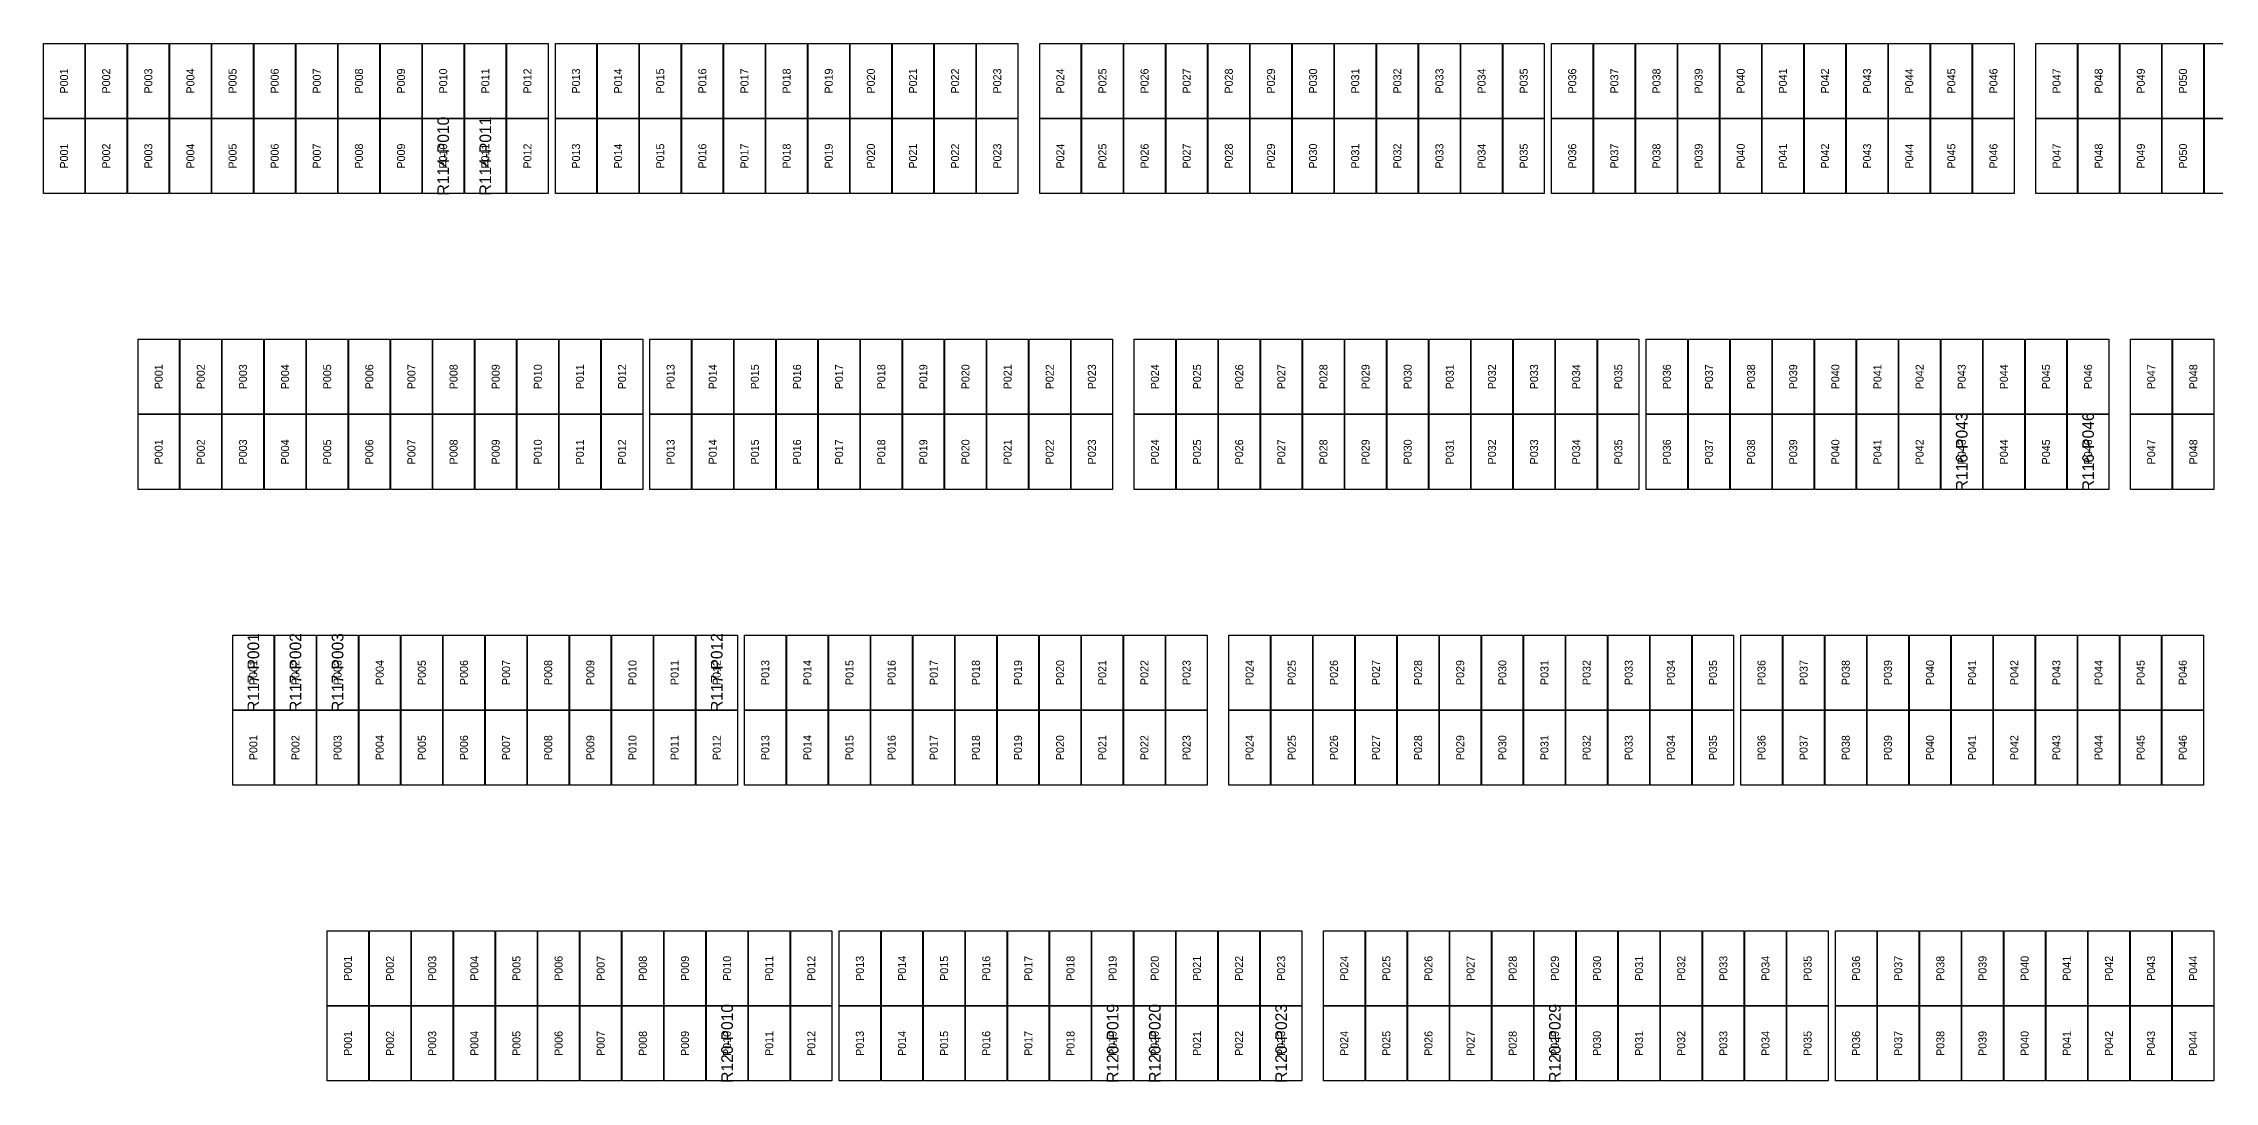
# Model space of a CAD drawing. Extents: x 296295 to 296770, y 651564 to 652121.
# Drawn here: x 296545.7 to 296605.3, y 651637.2 to 651665.8 of the extents above; entities that cross this region are included whole.
import ezdxf
from ezdxf.enums import TextEntityAlignment as Align

# ---------------------------------------------------------------- set-up
doc = ezdxf.new("R2010")
doc.units = 0

msp = doc.modelspace()

# ---------------------------------------------------------------- linework, layer by layer
at = {"layer": 'DEFECTIVE_PANELS'}
for points in [[(296556.079, 651663.692), (296557.213, 651663.692), (296557.213, 651661.629), (296556.079, 651661.629)], [(296557.237, 651663.692), (296558.371, 651663.692), (296558.371, 651661.629), (296557.237, 651661.629)], [(296597.822, 651655.566), (296598.956, 651655.566), (296598.956, 651653.503), (296597.822, 651653.503)], [(296601.296, 651655.566), (296602.43, 651655.566), (296602.43, 651653.503), (296601.296, 651653.503)], [(296550.86, 651649.503), (296551.994, 651649.503), (296551.994, 651647.44), (296550.86, 651647.44)], [(296552.018, 651649.503), (296553.152, 651649.503), (296553.152, 651647.44), (296552.018, 651647.44)], [(296553.176, 651649.503), (296554.31, 651649.503), (296554.31, 651647.44), (296553.176, 651647.44)], [(296563.598, 651649.503), (296564.732, 651649.503), (296564.732, 651647.44), (296563.598, 651647.44)], [(296563.883, 651639.314), (296565.017, 651639.314), (296565.017, 651637.251), (296563.883, 651637.251)], [(296574.481, 651639.314), (296575.615, 651639.314), (296575.615, 651637.251), (296574.481, 651637.251)], [(296575.639, 651639.314), (296576.773, 651639.314), (296576.773, 651637.251), (296575.639, 651637.251)], [(296579.113, 651639.314), (296580.247, 651639.314), (296580.247, 651637.251), (296579.113, 651637.251)], [(296586.637, 651639.314), (296587.771, 651639.314), (296587.771, 651637.251), (296586.637, 651637.251)]]:
    msp.add_lwpolyline(points, close=True, dxfattribs=at)
at = {"layer": 'PANELS_MASTER'}
for points in [[(296545.657, 651665.755), (296546.791, 651665.755), (296546.791, 651663.692), (296545.657, 651663.692)], [(296546.815, 651665.755), (296547.949, 651665.755), (296547.949, 651663.692), (296546.815, 651663.692)], [(296547.973, 651665.755), (296549.107, 651665.755), (296549.107, 651663.692), (296547.973, 651663.692)], [(296549.131, 651665.755), (296550.265, 651665.755), (296550.265, 651663.692), (296549.131, 651663.692)], [(296550.289, 651665.755), (296551.423, 651665.755), (296551.423, 651663.692), (296550.289, 651663.692)], [(296551.447, 651665.755), (296552.581, 651665.755), (296552.581, 651663.692), (296551.447, 651663.692)], [(296552.605, 651665.755), (296553.739, 651665.755), (296553.739, 651663.692), (296552.605, 651663.692)], [(296553.763, 651665.755), (296554.897, 651665.755), (296554.897, 651663.692), (296553.763, 651663.692)], [(296554.921, 651665.755), (296556.055, 651665.755), (296556.055, 651663.692), (296554.921, 651663.692)], [(296556.079, 651665.755), (296557.213, 651665.755), (296557.213, 651663.692), (296556.079, 651663.692)], [(296557.237, 651665.755), (296558.371, 651665.755), (296558.371, 651663.692), (296557.237, 651663.692)], [(296558.395, 651665.755), (296559.529, 651665.755), (296559.529, 651663.692), (296558.395, 651663.692)], [(296559.729, 651665.755), (296560.863, 651665.755), (296560.863, 651663.692), (296559.729, 651663.692)], [(296560.887, 651665.755), (296562.021, 651665.755), (296562.021, 651663.692), (296560.887, 651663.692)], [(296562.045, 651665.755), (296563.179, 651665.755), (296563.179, 651663.692), (296562.045, 651663.692)], [(296563.203, 651665.755), (296564.337, 651665.755), (296564.337, 651663.692), (296563.203, 651663.692)], [(296564.361, 651665.755), (296565.495, 651665.755), (296565.495, 651663.692), (296564.361, 651663.692)], [(296565.519, 651665.755), (296566.653, 651665.755), (296566.653, 651663.692), (296565.519, 651663.692)], [(296566.677, 651665.755), (296567.811, 651665.755), (296567.811, 651663.692), (296566.677, 651663.692)], [(296567.835, 651665.755), (296568.969, 651665.755), (296568.969, 651663.692), (296567.835, 651663.692)], [(296568.993, 651665.755), (296570.127, 651665.755), (296570.127, 651663.692), (296568.993, 651663.692)], [(296570.151, 651665.755), (296571.285, 651665.755), (296571.285, 651663.692), (296570.151, 651663.692)], [(296571.309, 651665.755), (296572.443, 651665.755), (296572.443, 651663.692), (296571.309, 651663.692)], [(296573.043, 651665.755), (296574.177, 651665.755), (296574.177, 651663.692), (296573.043, 651663.692)], [(296574.201, 651665.755), (296575.335, 651665.755), (296575.335, 651663.692), (296574.201, 651663.692)], [(296575.359, 651665.755), (296576.493, 651665.755), (296576.493, 651663.692), (296575.359, 651663.692)], [(296576.517, 651665.755), (296577.651, 651665.755), (296577.651, 651663.692), (296576.517, 651663.692)], [(296577.675, 651665.755), (296578.809, 651665.755), (296578.809, 651663.692), (296577.675, 651663.692)], [(296578.833, 651665.755), (296579.967, 651665.755), (296579.967, 651663.692), (296578.833, 651663.692)], [(296579.991, 651665.755), (296581.125, 651665.755), (296581.125, 651663.692), (296579.991, 651663.692)], [(296581.149, 651665.755), (296582.283, 651665.755), (296582.283, 651663.692), (296581.149, 651663.692)], [(296582.307, 651665.755), (296583.441, 651665.755), (296583.441, 651663.692), (296582.307, 651663.692)], [(296583.465, 651665.755), (296584.599, 651665.755), (296584.599, 651663.692), (296583.465, 651663.692)], [(296584.623, 651665.755), (296585.757, 651665.755), (296585.757, 651663.692), (296584.623, 651663.692)], [(296585.781, 651665.755), (296586.915, 651665.755), (296586.915, 651663.692), (296585.781, 651663.692)], [(296587.115, 651665.755), (296588.249, 651665.755), (296588.249, 651663.692), (296587.115, 651663.692)], [(296588.273, 651665.755), (296589.407, 651665.755), (296589.407, 651663.692), (296588.273, 651663.692)], [(296589.431, 651665.755), (296590.565, 651665.755), (296590.565, 651663.692), (296589.431, 651663.692)], [(296590.589, 651665.755), (296591.723, 651665.755), (296591.723, 651663.692), (296590.589, 651663.692)], [(296591.747, 651665.755), (296592.881, 651665.755), (296592.881, 651663.692), (296591.747, 651663.692)], [(296592.905, 651665.755), (296594.039, 651665.755), (296594.039, 651663.692), (296592.905, 651663.692)], [(296594.063, 651665.755), (296595.197, 651665.755), (296595.197, 651663.692), (296594.063, 651663.692)], [(296595.221, 651665.755), (296596.355, 651665.755), (296596.355, 651663.692), (296595.221, 651663.692)], [(296596.379, 651665.755), (296597.513, 651665.755), (296597.513, 651663.692), (296596.379, 651663.692)], [(296597.537, 651665.755), (296598.671, 651665.755), (296598.671, 651663.692), (296597.537, 651663.692)], [(296598.695, 651665.755), (296599.829, 651665.755), (296599.829, 651663.692), (296598.695, 651663.692)], [(296600.429, 651665.755), (296601.563, 651665.755), (296601.563, 651663.692), (296600.429, 651663.692)], [(296601.587, 651665.755), (296602.721, 651665.755), (296602.721, 651663.692), (296601.587, 651663.692)], [(296602.745, 651665.755), (296603.879, 651665.755), (296603.879, 651663.692), (296602.745, 651663.692)], [(296603.903, 651665.755), (296605.037, 651665.755), (296605.037, 651663.692), (296603.903, 651663.692)], [(296605.061, 651665.755), (296606.195, 651665.755), (296606.195, 651663.692), (296605.061, 651663.692)], [(296545.657, 651663.692), (296546.791, 651663.692), (296546.791, 651661.629), (296545.657, 651661.629)], [(296546.815, 651663.692), (296547.949, 651663.692), (296547.949, 651661.629), (296546.815, 651661.629)], [(296547.973, 651663.692), (296549.107, 651663.692), (296549.107, 651661.629), (296547.973, 651661.629)], [(296549.131, 651663.692), (296550.265, 651663.692), (296550.265, 651661.629), (296549.131, 651661.629)], [(296550.289, 651663.692), (296551.423, 651663.692), (296551.423, 651661.629), (296550.289, 651661.629)], [(296551.447, 651663.692), (296552.581, 651663.692), (296552.581, 651661.629), (296551.447, 651661.629)], [(296552.605, 651663.692), (296553.739, 651663.692), (296553.739, 651661.629), (296552.605, 651661.629)], [(296553.763, 651663.692), (296554.897, 651663.692), (296554.897, 651661.629), (296553.763, 651661.629)], [(296554.921, 651663.692), (296556.055, 651663.692), (296556.055, 651661.629), (296554.921, 651661.629)], [(296558.395, 651663.692), (296559.529, 651663.692), (296559.529, 651661.629), (296558.395, 651661.629)], [(296559.729, 651663.692), (296560.863, 651663.692), (296560.863, 651661.629), (296559.729, 651661.629)], [(296560.887, 651663.692), (296562.021, 651663.692), (296562.021, 651661.629), (296560.887, 651661.629)], [(296562.045, 651663.692), (296563.179, 651663.692), (296563.179, 651661.629), (296562.045, 651661.629)], [(296563.203, 651663.692), (296564.337, 651663.692), (296564.337, 651661.629), (296563.203, 651661.629)], [(296564.361, 651663.692), (296565.495, 651663.692), (296565.495, 651661.629), (296564.361, 651661.629)], [(296565.519, 651663.692), (296566.653, 651663.692), (296566.653, 651661.629), (296565.519, 651661.629)], [(296566.677, 651663.692), (296567.811, 651663.692), (296567.811, 651661.629), (296566.677, 651661.629)], [(296567.835, 651663.692), (296568.969, 651663.692), (296568.969, 651661.629), (296567.835, 651661.629)], [(296568.993, 651663.692), (296570.127, 651663.692), (296570.127, 651661.629), (296568.993, 651661.629)], [(296570.151, 651663.692), (296571.285, 651663.692), (296571.285, 651661.629), (296570.151, 651661.629)], [(296571.309, 651663.692), (296572.443, 651663.692), (296572.443, 651661.629), (296571.309, 651661.629)], [(296573.043, 651663.692), (296574.177, 651663.692), (296574.177, 651661.629), (296573.043, 651661.629)], [(296574.201, 651663.692), (296575.335, 651663.692), (296575.335, 651661.629), (296574.201, 651661.629)], [(296575.359, 651663.692), (296576.493, 651663.692), (296576.493, 651661.629), (296575.359, 651661.629)], [(296576.517, 651663.692), (296577.651, 651663.692), (296577.651, 651661.629), (296576.517, 651661.629)], [(296577.675, 651663.692), (296578.809, 651663.692), (296578.809, 651661.629), (296577.675, 651661.629)], [(296578.833, 651663.692), (296579.967, 651663.692), (296579.967, 651661.629), (296578.833, 651661.629)], [(296579.991, 651663.692), (296581.125, 651663.692), (296581.125, 651661.629), (296579.991, 651661.629)], [(296581.149, 651663.692), (296582.283, 651663.692), (296582.283, 651661.629), (296581.149, 651661.629)], [(296582.307, 651663.692), (296583.441, 651663.692), (296583.441, 651661.629), (296582.307, 651661.629)], [(296583.465, 651663.692), (296584.599, 651663.692), (296584.599, 651661.629), (296583.465, 651661.629)], [(296584.623, 651663.692), (296585.757, 651663.692), (296585.757, 651661.629), (296584.623, 651661.629)], [(296585.781, 651663.692), (296586.915, 651663.692), (296586.915, 651661.629), (296585.781, 651661.629)], [(296587.115, 651663.692), (296588.249, 651663.692), (296588.249, 651661.629), (296587.115, 651661.629)], [(296588.273, 651663.692), (296589.407, 651663.692), (296589.407, 651661.629), (296588.273, 651661.629)], [(296589.431, 651663.692), (296590.565, 651663.692), (296590.565, 651661.629), (296589.431, 651661.629)], [(296590.589, 651663.692), (296591.723, 651663.692), (296591.723, 651661.629), (296590.589, 651661.629)], [(296591.747, 651663.692), (296592.881, 651663.692), (296592.881, 651661.629), (296591.747, 651661.629)], [(296592.905, 651663.692), (296594.039, 651663.692), (296594.039, 651661.629), (296592.905, 651661.629)], [(296594.063, 651663.692), (296595.197, 651663.692), (296595.197, 651661.629), (296594.063, 651661.629)], [(296595.221, 651663.692), (296596.355, 651663.692), (296596.355, 651661.629), (296595.221, 651661.629)], [(296596.379, 651663.692), (296597.513, 651663.692), (296597.513, 651661.629), (296596.379, 651661.629)], [(296597.537, 651663.692), (296598.671, 651663.692), (296598.671, 651661.629), (296597.537, 651661.629)], [(296598.695, 651663.692), (296599.829, 651663.692), (296599.829, 651661.629), (296598.695, 651661.629)], [(296600.429, 651663.692), (296601.563, 651663.692), (296601.563, 651661.629), (296600.429, 651661.629)], [(296601.587, 651663.692), (296602.721, 651663.692), (296602.721, 651661.629), (296601.587, 651661.629)], [(296602.745, 651663.692), (296603.879, 651663.692), (296603.879, 651661.629), (296602.745, 651661.629)], [(296603.903, 651663.692), (296605.037, 651663.692), (296605.037, 651661.629), (296603.903, 651661.629)], [(296605.061, 651663.692), (296606.195, 651663.692), (296606.195, 651661.629), (296605.061, 651661.629)], [(296548.258, 651657.629), (296549.392, 651657.629), (296549.392, 651655.566), (296548.258, 651655.566)], [(296549.416, 651657.629), (296550.55, 651657.629), (296550.55, 651655.566), (296549.416, 651655.566)], [(296550.574, 651657.629), (296551.708, 651657.629), (296551.708, 651655.566), (296550.574, 651655.566)], [(296551.732, 651657.629), (296552.866, 651657.629), (296552.866, 651655.566), (296551.732, 651655.566)], [(296552.89, 651657.629), (296554.024, 651657.629), (296554.024, 651655.566), (296552.89, 651655.566)], [(296554.048, 651657.629), (296555.182, 651657.629), (296555.182, 651655.566), (296554.048, 651655.566)], [(296555.206, 651657.629), (296556.34, 651657.629), (296556.34, 651655.566), (296555.206, 651655.566)], [(296556.364, 651657.629), (296557.498, 651657.629), (296557.498, 651655.566), (296556.364, 651655.566)], [(296557.522, 651657.629), (296558.656, 651657.629), (296558.656, 651655.566), (296557.522, 651655.566)], [(296558.68, 651657.629), (296559.814, 651657.629), (296559.814, 651655.566), (296558.68, 651655.566)], [(296559.838, 651657.629), (296560.972, 651657.629), (296560.972, 651655.566), (296559.838, 651655.566)], [(296560.996, 651657.629), (296562.13, 651657.629), (296562.13, 651655.566), (296560.996, 651655.566)], [(296562.33, 651657.629), (296563.464, 651657.629), (296563.464, 651655.566), (296562.33, 651655.566)], [(296563.488, 651657.629), (296564.622, 651657.629), (296564.622, 651655.566), (296563.488, 651655.566)], [(296564.646, 651657.629), (296565.78, 651657.629), (296565.78, 651655.566), (296564.646, 651655.566)], [(296565.804, 651657.629), (296566.938, 651657.629), (296566.938, 651655.566), (296565.804, 651655.566)], [(296566.962, 651657.629), (296568.096, 651657.629), (296568.096, 651655.566), (296566.962, 651655.566)], [(296568.12, 651657.629), (296569.254, 651657.629), (296569.254, 651655.566), (296568.12, 651655.566)], [(296569.278, 651657.629), (296570.412, 651657.629), (296570.412, 651655.566), (296569.278, 651655.566)], [(296570.436, 651657.629), (296571.57, 651657.629), (296571.57, 651655.566), (296570.436, 651655.566)], [(296571.594, 651657.629), (296572.728, 651657.629), (296572.728, 651655.566), (296571.594, 651655.566)], [(296572.752, 651657.629), (296573.886, 651657.629), (296573.886, 651655.566), (296572.752, 651655.566)], [(296573.91, 651657.629), (296575.044, 651657.629), (296575.044, 651655.566), (296573.91, 651655.566)], [(296575.644, 651657.629), (296576.778, 651657.629), (296576.778, 651655.566), (296575.644, 651655.566)], [(296576.802, 651657.629), (296577.936, 651657.629), (296577.936, 651655.566), (296576.802, 651655.566)], [(296577.96, 651657.629), (296579.094, 651657.629), (296579.094, 651655.566), (296577.96, 651655.566)], [(296579.118, 651657.629), (296580.252, 651657.629), (296580.252, 651655.566), (296579.118, 651655.566)], [(296580.276, 651657.629), (296581.41, 651657.629), (296581.41, 651655.566), (296580.276, 651655.566)], [(296581.434, 651657.629), (296582.568, 651657.629), (296582.568, 651655.566), (296581.434, 651655.566)], [(296582.592, 651657.629), (296583.726, 651657.629), (296583.726, 651655.566), (296582.592, 651655.566)], [(296583.75, 651657.629), (296584.884, 651657.629), (296584.884, 651655.566), (296583.75, 651655.566)], [(296584.908, 651657.629), (296586.042, 651657.629), (296586.042, 651655.566), (296584.908, 651655.566)], [(296586.066, 651657.629), (296587.2, 651657.629), (296587.2, 651655.566), (296586.066, 651655.566)], [(296587.224, 651657.629), (296588.358, 651657.629), (296588.358, 651655.566), (296587.224, 651655.566)], [(296588.382, 651657.629), (296589.516, 651657.629), (296589.516, 651655.566), (296588.382, 651655.566)], [(296589.716, 651657.629), (296590.85, 651657.629), (296590.85, 651655.566), (296589.716, 651655.566)], [(296590.874, 651657.629), (296592.008, 651657.629), (296592.008, 651655.566), (296590.874, 651655.566)], [(296592.032, 651657.629), (296593.166, 651657.629), (296593.166, 651655.566), (296592.032, 651655.566)], [(296593.19, 651657.629), (296594.324, 651657.629), (296594.324, 651655.566), (296593.19, 651655.566)], [(296594.348, 651657.629), (296595.482, 651657.629), (296595.482, 651655.566), (296594.348, 651655.566)], [(296595.506, 651657.629), (296596.64, 651657.629), (296596.64, 651655.566), (296595.506, 651655.566)], [(296596.664, 651657.629), (296597.798, 651657.629), (296597.798, 651655.566), (296596.664, 651655.566)], [(296597.822, 651657.629), (296598.956, 651657.629), (296598.956, 651655.566), (296597.822, 651655.566)], [(296598.98, 651657.629), (296600.114, 651657.629), (296600.114, 651655.566), (296598.98, 651655.566)], [(296600.138, 651657.629), (296601.272, 651657.629), (296601.272, 651655.566), (296600.138, 651655.566)], [(296601.296, 651657.629), (296602.43, 651657.629), (296602.43, 651655.566), (296601.296, 651655.566)], [(296603.03, 651657.629), (296604.164, 651657.629), (296604.164, 651655.566), (296603.03, 651655.566)], [(296604.188, 651657.629), (296605.322, 651657.629), (296605.322, 651655.566), (296604.188, 651655.566)], [(296548.258, 651655.566), (296549.392, 651655.566), (296549.392, 651653.503), (296548.258, 651653.503)], [(296549.416, 651655.566), (296550.55, 651655.566), (296550.55, 651653.503), (296549.416, 651653.503)], [(296550.574, 651655.566), (296551.708, 651655.566), (296551.708, 651653.503), (296550.574, 651653.503)], [(296551.732, 651655.566), (296552.866, 651655.566), (296552.866, 651653.503), (296551.732, 651653.503)], [(296552.89, 651655.566), (296554.024, 651655.566), (296554.024, 651653.503), (296552.89, 651653.503)], [(296554.048, 651655.566), (296555.182, 651655.566), (296555.182, 651653.503), (296554.048, 651653.503)], [(296555.206, 651655.566), (296556.34, 651655.566), (296556.34, 651653.503), (296555.206, 651653.503)], [(296556.364, 651655.566), (296557.498, 651655.566), (296557.498, 651653.503), (296556.364, 651653.503)], [(296557.522, 651655.566), (296558.656, 651655.566), (296558.656, 651653.503), (296557.522, 651653.503)], [(296558.68, 651655.566), (296559.814, 651655.566), (296559.814, 651653.503), (296558.68, 651653.503)], [(296559.838, 651655.566), (296560.972, 651655.566), (296560.972, 651653.503), (296559.838, 651653.503)], [(296560.996, 651655.566), (296562.13, 651655.566), (296562.13, 651653.503), (296560.996, 651653.503)], [(296562.33, 651655.566), (296563.464, 651655.566), (296563.464, 651653.503), (296562.33, 651653.503)], [(296563.488, 651655.566), (296564.622, 651655.566), (296564.622, 651653.503), (296563.488, 651653.503)], [(296564.646, 651655.566), (296565.78, 651655.566), (296565.78, 651653.503), (296564.646, 651653.503)], [(296565.804, 651655.566), (296566.938, 651655.566), (296566.938, 651653.503), (296565.804, 651653.503)], [(296566.962, 651655.566), (296568.096, 651655.566), (296568.096, 651653.503), (296566.962, 651653.503)], [(296568.12, 651655.566), (296569.254, 651655.566), (296569.254, 651653.503), (296568.12, 651653.503)], [(296569.278, 651655.566), (296570.412, 651655.566), (296570.412, 651653.503), (296569.278, 651653.503)], [(296570.436, 651655.566), (296571.57, 651655.566), (296571.57, 651653.503), (296570.436, 651653.503)], [(296571.594, 651655.566), (296572.728, 651655.566), (296572.728, 651653.503), (296571.594, 651653.503)], [(296572.752, 651655.566), (296573.886, 651655.566), (296573.886, 651653.503), (296572.752, 651653.503)], [(296573.91, 651655.566), (296575.044, 651655.566), (296575.044, 651653.503), (296573.91, 651653.503)], [(296575.644, 651655.566), (296576.778, 651655.566), (296576.778, 651653.503), (296575.644, 651653.503)], [(296576.802, 651655.566), (296577.936, 651655.566), (296577.936, 651653.503), (296576.802, 651653.503)], [(296577.96, 651655.566), (296579.094, 651655.566), (296579.094, 651653.503), (296577.96, 651653.503)], [(296579.118, 651655.566), (296580.252, 651655.566), (296580.252, 651653.503), (296579.118, 651653.503)], [(296580.276, 651655.566), (296581.41, 651655.566), (296581.41, 651653.503), (296580.276, 651653.503)], [(296581.434, 651655.566), (296582.568, 651655.566), (296582.568, 651653.503), (296581.434, 651653.503)], [(296582.592, 651655.566), (296583.726, 651655.566), (296583.726, 651653.503), (296582.592, 651653.503)], [(296583.75, 651655.566), (296584.884, 651655.566), (296584.884, 651653.503), (296583.75, 651653.503)], [(296584.908, 651655.566), (296586.042, 651655.566), (296586.042, 651653.503), (296584.908, 651653.503)], [(296586.066, 651655.566), (296587.2, 651655.566), (296587.2, 651653.503), (296586.066, 651653.503)], [(296587.224, 651655.566), (296588.358, 651655.566), (296588.358, 651653.503), (296587.224, 651653.503)], [(296588.382, 651655.566), (296589.516, 651655.566), (296589.516, 651653.503), (296588.382, 651653.503)], [(296589.716, 651655.566), (296590.85, 651655.566), (296590.85, 651653.503), (296589.716, 651653.503)], [(296590.874, 651655.566), (296592.008, 651655.566), (296592.008, 651653.503), (296590.874, 651653.503)], [(296592.032, 651655.566), (296593.166, 651655.566), (296593.166, 651653.503), (296592.032, 651653.503)], [(296593.19, 651655.566), (296594.324, 651655.566), (296594.324, 651653.503), (296593.19, 651653.503)], [(296594.348, 651655.566), (296595.482, 651655.566), (296595.482, 651653.503), (296594.348, 651653.503)], [(296595.506, 651655.566), (296596.64, 651655.566), (296596.64, 651653.503), (296595.506, 651653.503)], [(296596.664, 651655.566), (296597.798, 651655.566), (296597.798, 651653.503), (296596.664, 651653.503)], [(296598.98, 651655.566), (296600.114, 651655.566), (296600.114, 651653.503), (296598.98, 651653.503)], [(296600.138, 651655.566), (296601.272, 651655.566), (296601.272, 651653.503), (296600.138, 651653.503)], [(296603.03, 651655.566), (296604.164, 651655.566), (296604.164, 651653.503), (296603.03, 651653.503)], [(296604.188, 651655.566), (296605.322, 651655.566), (296605.322, 651653.503), (296604.188, 651653.503)], [(296554.334, 651649.503), (296555.468, 651649.503), (296555.468, 651647.44), (296554.334, 651647.44)], [(296555.492, 651649.503), (296556.626, 651649.503), (296556.626, 651647.44), (296555.492, 651647.44)], [(296556.65, 651649.503), (296557.784, 651649.503), (296557.784, 651647.44), (296556.65, 651647.44)], [(296557.808, 651649.503), (296558.942, 651649.503), (296558.942, 651647.44), (296557.808, 651647.44)], [(296558.966, 651649.503), (296560.1, 651649.503), (296560.1, 651647.44), (296558.966, 651647.44)], [(296560.124, 651649.503), (296561.258, 651649.503), (296561.258, 651647.44), (296560.124, 651647.44)], [(296561.282, 651649.503), (296562.416, 651649.503), (296562.416, 651647.44), (296561.282, 651647.44)], [(296562.44, 651649.503), (296563.574, 651649.503), (296563.574, 651647.44), (296562.44, 651647.44)], [(296564.932, 651649.503), (296566.066, 651649.503), (296566.066, 651647.44), (296564.932, 651647.44)], [(296566.09, 651649.503), (296567.224, 651649.503), (296567.224, 651647.44), (296566.09, 651647.44)], [(296567.248, 651649.503), (296568.382, 651649.503), (296568.382, 651647.44), (296567.248, 651647.44)], [(296568.406, 651649.503), (296569.54, 651649.503), (296569.54, 651647.44), (296568.406, 651647.44)], [(296569.564, 651649.503), (296570.698, 651649.503), (296570.698, 651647.44), (296569.564, 651647.44)], [(296570.722, 651649.503), (296571.856, 651649.503), (296571.856, 651647.44), (296570.722, 651647.44)], [(296571.88, 651649.503), (296573.014, 651649.503), (296573.014, 651647.44), (296571.88, 651647.44)], [(296573.038, 651649.503), (296574.172, 651649.503), (296574.172, 651647.44), (296573.038, 651647.44)], [(296574.196, 651649.503), (296575.33, 651649.503), (296575.33, 651647.44), (296574.196, 651647.44)], [(296575.354, 651649.503), (296576.488, 651649.503), (296576.488, 651647.44), (296575.354, 651647.44)], [(296576.512, 651649.503), (296577.646, 651649.503), (296577.646, 651647.44), (296576.512, 651647.44)], [(296578.246, 651649.503), (296579.38, 651649.503), (296579.38, 651647.44), (296578.246, 651647.44)], [(296579.404, 651649.503), (296580.538, 651649.503), (296580.538, 651647.44), (296579.404, 651647.44)], [(296580.562, 651649.503), (296581.696, 651649.503), (296581.696, 651647.44), (296580.562, 651647.44)], [(296581.72, 651649.503), (296582.854, 651649.503), (296582.854, 651647.44), (296581.72, 651647.44)], [(296582.878, 651649.503), (296584.012, 651649.503), (296584.012, 651647.44), (296582.878, 651647.44)], [(296584.036, 651649.503), (296585.17, 651649.503), (296585.17, 651647.44), (296584.036, 651647.44)], [(296585.194, 651649.503), (296586.328, 651649.503), (296586.328, 651647.44), (296585.194, 651647.44)], [(296586.352, 651649.503), (296587.486, 651649.503), (296587.486, 651647.44), (296586.352, 651647.44)], [(296587.51, 651649.503), (296588.644, 651649.503), (296588.644, 651647.44), (296587.51, 651647.44)], [(296588.668, 651649.503), (296589.802, 651649.503), (296589.802, 651647.44), (296588.668, 651647.44)], [(296589.826, 651649.503), (296590.96, 651649.503), (296590.96, 651647.44), (296589.826, 651647.44)], [(296590.984, 651649.503), (296592.118, 651649.503), (296592.118, 651647.44), (296590.984, 651647.44)], [(296592.318, 651649.503), (296593.452, 651649.503), (296593.452, 651647.44), (296592.318, 651647.44)], [(296593.476, 651649.503), (296594.61, 651649.503), (296594.61, 651647.44), (296593.476, 651647.44)], [(296594.634, 651649.503), (296595.768, 651649.503), (296595.768, 651647.44), (296594.634, 651647.44)], [(296595.792, 651649.503), (296596.926, 651649.503), (296596.926, 651647.44), (296595.792, 651647.44)], [(296596.95, 651649.503), (296598.084, 651649.503), (296598.084, 651647.44), (296596.95, 651647.44)], [(296598.108, 651649.503), (296599.242, 651649.503), (296599.242, 651647.44), (296598.108, 651647.44)], [(296599.266, 651649.503), (296600.4, 651649.503), (296600.4, 651647.44), (296599.266, 651647.44)], [(296600.424, 651649.503), (296601.558, 651649.503), (296601.558, 651647.44), (296600.424, 651647.44)], [(296601.582, 651649.503), (296602.716, 651649.503), (296602.716, 651647.44), (296601.582, 651647.44)], [(296602.74, 651649.503), (296603.874, 651649.503), (296603.874, 651647.44), (296602.74, 651647.44)], [(296603.898, 651649.503), (296605.032, 651649.503), (296605.032, 651647.44), (296603.898, 651647.44)], [(296550.86, 651647.44), (296551.994, 651647.44), (296551.994, 651645.377), (296550.86, 651645.377)], [(296552.018, 651647.44), (296553.152, 651647.44), (296553.152, 651645.377), (296552.018, 651645.377)], [(296553.176, 651647.44), (296554.31, 651647.44), (296554.31, 651645.377), (296553.176, 651645.377)], [(296554.334, 651647.44), (296555.468, 651647.44), (296555.468, 651645.377), (296554.334, 651645.377)], [(296555.492, 651647.44), (296556.626, 651647.44), (296556.626, 651645.377), (296555.492, 651645.377)], [(296556.65, 651647.44), (296557.784, 651647.44), (296557.784, 651645.377), (296556.65, 651645.377)], [(296557.808, 651647.44), (296558.942, 651647.44), (296558.942, 651645.377), (296557.808, 651645.377)], [(296558.966, 651647.44), (296560.1, 651647.44), (296560.1, 651645.377), (296558.966, 651645.377)], [(296560.124, 651647.44), (296561.258, 651647.44), (296561.258, 651645.377), (296560.124, 651645.377)], [(296561.282, 651647.44), (296562.416, 651647.44), (296562.416, 651645.377), (296561.282, 651645.377)], [(296562.44, 651647.44), (296563.574, 651647.44), (296563.574, 651645.377), (296562.44, 651645.377)], [(296563.598, 651647.44), (296564.732, 651647.44), (296564.732, 651645.377), (296563.598, 651645.377)], [(296564.932, 651647.44), (296566.066, 651647.44), (296566.066, 651645.377), (296564.932, 651645.377)], [(296566.09, 651647.44), (296567.224, 651647.44), (296567.224, 651645.377), (296566.09, 651645.377)], [(296567.248, 651647.44), (296568.382, 651647.44), (296568.382, 651645.377), (296567.248, 651645.377)], [(296568.406, 651647.44), (296569.54, 651647.44), (296569.54, 651645.377), (296568.406, 651645.377)], [(296569.564, 651647.44), (296570.698, 651647.44), (296570.698, 651645.377), (296569.564, 651645.377)], [(296570.722, 651647.44), (296571.856, 651647.44), (296571.856, 651645.377), (296570.722, 651645.377)], [(296571.88, 651647.44), (296573.014, 651647.44), (296573.014, 651645.377), (296571.88, 651645.377)], [(296573.038, 651647.44), (296574.172, 651647.44), (296574.172, 651645.377), (296573.038, 651645.377)], [(296574.196, 651647.44), (296575.33, 651647.44), (296575.33, 651645.377), (296574.196, 651645.377)], [(296575.354, 651647.44), (296576.488, 651647.44), (296576.488, 651645.377), (296575.354, 651645.377)], [(296576.512, 651647.44), (296577.646, 651647.44), (296577.646, 651645.377), (296576.512, 651645.377)], [(296578.246, 651647.44), (296579.38, 651647.44), (296579.38, 651645.377), (296578.246, 651645.377)], [(296579.404, 651647.44), (296580.538, 651647.44), (296580.538, 651645.377), (296579.404, 651645.377)], [(296580.562, 651647.44), (296581.696, 651647.44), (296581.696, 651645.377), (296580.562, 651645.377)], [(296581.72, 651647.44), (296582.854, 651647.44), (296582.854, 651645.377), (296581.72, 651645.377)], [(296582.878, 651647.44), (296584.012, 651647.44), (296584.012, 651645.377), (296582.878, 651645.377)], [(296584.036, 651647.44), (296585.17, 651647.44), (296585.17, 651645.377), (296584.036, 651645.377)], [(296585.194, 651647.44), (296586.328, 651647.44), (296586.328, 651645.377), (296585.194, 651645.377)], [(296586.352, 651647.44), (296587.486, 651647.44), (296587.486, 651645.377), (296586.352, 651645.377)], [(296587.51, 651647.44), (296588.644, 651647.44), (296588.644, 651645.377), (296587.51, 651645.377)], [(296588.668, 651647.44), (296589.802, 651647.44), (296589.802, 651645.377), (296588.668, 651645.377)], [(296589.826, 651647.44), (296590.96, 651647.44), (296590.96, 651645.377), (296589.826, 651645.377)], [(296590.984, 651647.44), (296592.118, 651647.44), (296592.118, 651645.377), (296590.984, 651645.377)], [(296592.318, 651647.44), (296593.452, 651647.44), (296593.452, 651645.377), (296592.318, 651645.377)], [(296593.476, 651647.44), (296594.61, 651647.44), (296594.61, 651645.377), (296593.476, 651645.377)], [(296594.634, 651647.44), (296595.768, 651647.44), (296595.768, 651645.377), (296594.634, 651645.377)], [(296595.792, 651647.44), (296596.926, 651647.44), (296596.926, 651645.377), (296595.792, 651645.377)], [(296596.95, 651647.44), (296598.084, 651647.44), (296598.084, 651645.377), (296596.95, 651645.377)], [(296598.108, 651647.44), (296599.242, 651647.44), (296599.242, 651645.377), (296598.108, 651645.377)], [(296599.266, 651647.44), (296600.4, 651647.44), (296600.4, 651645.377), (296599.266, 651645.377)], [(296600.424, 651647.44), (296601.558, 651647.44), (296601.558, 651645.377), (296600.424, 651645.377)], [(296601.582, 651647.44), (296602.716, 651647.44), (296602.716, 651645.377), (296601.582, 651645.377)], [(296602.74, 651647.44), (296603.874, 651647.44), (296603.874, 651645.377), (296602.74, 651645.377)], [(296603.898, 651647.44), (296605.032, 651647.44), (296605.032, 651645.377), (296603.898, 651645.377)], [(296553.461, 651641.377), (296554.595, 651641.377), (296554.595, 651639.314), (296553.461, 651639.314)], [(296554.619, 651641.377), (296555.753, 651641.377), (296555.753, 651639.314), (296554.619, 651639.314)], [(296555.777, 651641.377), (296556.911, 651641.377), (296556.911, 651639.314), (296555.777, 651639.314)], [(296556.935, 651641.377), (296558.069, 651641.377), (296558.069, 651639.314), (296556.935, 651639.314)], [(296558.093, 651641.377), (296559.227, 651641.377), (296559.227, 651639.314), (296558.093, 651639.314)], [(296559.251, 651641.377), (296560.385, 651641.377), (296560.385, 651639.314), (296559.251, 651639.314)], [(296560.409, 651641.377), (296561.543, 651641.377), (296561.543, 651639.314), (296560.409, 651639.314)], [(296561.567, 651641.377), (296562.701, 651641.377), (296562.701, 651639.314), (296561.567, 651639.314)], [(296562.725, 651641.377), (296563.859, 651641.377), (296563.859, 651639.314), (296562.725, 651639.314)], [(296563.883, 651641.377), (296565.017, 651641.377), (296565.017, 651639.314), (296563.883, 651639.314)], [(296565.041, 651641.377), (296566.175, 651641.377), (296566.175, 651639.314), (296565.041, 651639.314)], [(296566.199, 651641.377), (296567.333, 651641.377), (296567.333, 651639.314), (296566.199, 651639.314)], [(296567.533, 651641.377), (296568.667, 651641.377), (296568.667, 651639.314), (296567.533, 651639.314)], [(296568.691, 651641.377), (296569.825, 651641.377), (296569.825, 651639.314), (296568.691, 651639.314)], [(296569.849, 651641.377), (296570.983, 651641.377), (296570.983, 651639.314), (296569.849, 651639.314)], [(296571.007, 651641.377), (296572.141, 651641.377), (296572.141, 651639.314), (296571.007, 651639.314)], [(296572.165, 651641.377), (296573.299, 651641.377), (296573.299, 651639.314), (296572.165, 651639.314)], [(296573.323, 651641.377), (296574.457, 651641.377), (296574.457, 651639.314), (296573.323, 651639.314)], [(296574.481, 651641.377), (296575.615, 651641.377), (296575.615, 651639.314), (296574.481, 651639.314)], [(296575.639, 651641.377), (296576.773, 651641.377), (296576.773, 651639.314), (296575.639, 651639.314)], [(296576.797, 651641.377), (296577.931, 651641.377), (296577.931, 651639.314), (296576.797, 651639.314)], [(296577.955, 651641.377), (296579.089, 651641.377), (296579.089, 651639.314), (296577.955, 651639.314)], [(296579.113, 651641.377), (296580.247, 651641.377), (296580.247, 651639.314), (296579.113, 651639.314)], [(296580.847, 651641.377), (296581.981, 651641.377), (296581.981, 651639.314), (296580.847, 651639.314)], [(296582.005, 651641.377), (296583.139, 651641.377), (296583.139, 651639.314), (296582.005, 651639.314)], [(296583.163, 651641.377), (296584.297, 651641.377), (296584.297, 651639.314), (296583.163, 651639.314)], [(296584.321, 651641.377), (296585.455, 651641.377), (296585.455, 651639.314), (296584.321, 651639.314)], [(296585.479, 651641.377), (296586.613, 651641.377), (296586.613, 651639.314), (296585.479, 651639.314)], [(296586.637, 651641.377), (296587.771, 651641.377), (296587.771, 651639.314), (296586.637, 651639.314)], [(296587.795, 651641.377), (296588.929, 651641.377), (296588.929, 651639.314), (296587.795, 651639.314)], [(296588.953, 651641.377), (296590.087, 651641.377), (296590.087, 651639.314), (296588.953, 651639.314)], [(296590.111, 651641.377), (296591.245, 651641.377), (296591.245, 651639.314), (296590.111, 651639.314)], [(296591.269, 651641.377), (296592.403, 651641.377), (296592.403, 651639.314), (296591.269, 651639.314)], [(296592.427, 651641.377), (296593.561, 651641.377), (296593.561, 651639.314), (296592.427, 651639.314)], [(296593.585, 651641.377), (296594.719, 651641.377), (296594.719, 651639.314), (296593.585, 651639.314)], [(296594.919, 651641.377), (296596.053, 651641.377), (296596.053, 651639.314), (296594.919, 651639.314)], [(296596.077, 651641.377), (296597.211, 651641.377), (296597.211, 651639.314), (296596.077, 651639.314)], [(296597.235, 651641.377), (296598.369, 651641.377), (296598.369, 651639.314), (296597.235, 651639.314)], [(296598.393, 651641.377), (296599.527, 651641.377), (296599.527, 651639.314), (296598.393, 651639.314)], [(296599.551, 651641.377), (296600.685, 651641.377), (296600.685, 651639.314), (296599.551, 651639.314)], [(296600.709, 651641.377), (296601.843, 651641.377), (296601.843, 651639.314), (296600.709, 651639.314)], [(296601.867, 651641.377), (296603.001, 651641.377), (296603.001, 651639.314), (296601.867, 651639.314)], [(296603.025, 651641.377), (296604.159, 651641.377), (296604.159, 651639.314), (296603.025, 651639.314)], [(296604.183, 651641.377), (296605.317, 651641.377), (296605.317, 651639.314), (296604.183, 651639.314)], [(296553.461, 651639.314), (296554.595, 651639.314), (296554.595, 651637.251), (296553.461, 651637.251)], [(296554.619, 651639.314), (296555.753, 651639.314), (296555.753, 651637.251), (296554.619, 651637.251)], [(296555.777, 651639.314), (296556.911, 651639.314), (296556.911, 651637.251), (296555.777, 651637.251)], [(296556.935, 651639.314), (296558.069, 651639.314), (296558.069, 651637.251), (296556.935, 651637.251)], [(296558.093, 651639.314), (296559.227, 651639.314), (296559.227, 651637.251), (296558.093, 651637.251)], [(296559.251, 651639.314), (296560.385, 651639.314), (296560.385, 651637.251), (296559.251, 651637.251)], [(296560.409, 651639.314), (296561.543, 651639.314), (296561.543, 651637.251), (296560.409, 651637.251)], [(296561.567, 651639.314), (296562.701, 651639.314), (296562.701, 651637.251), (296561.567, 651637.251)], [(296562.725, 651639.314), (296563.859, 651639.314), (296563.859, 651637.251), (296562.725, 651637.251)], [(296565.041, 651639.314), (296566.175, 651639.314), (296566.175, 651637.251), (296565.041, 651637.251)], [(296566.199, 651639.314), (296567.333, 651639.314), (296567.333, 651637.251), (296566.199, 651637.251)], [(296567.533, 651639.314), (296568.667, 651639.314), (296568.667, 651637.251), (296567.533, 651637.251)], [(296568.691, 651639.314), (296569.825, 651639.314), (296569.825, 651637.251), (296568.691, 651637.251)], [(296569.849, 651639.314), (296570.983, 651639.314), (296570.983, 651637.251), (296569.849, 651637.251)], [(296571.007, 651639.314), (296572.141, 651639.314), (296572.141, 651637.251), (296571.007, 651637.251)], [(296572.165, 651639.314), (296573.299, 651639.314), (296573.299, 651637.251), (296572.165, 651637.251)], [(296573.323, 651639.314), (296574.457, 651639.314), (296574.457, 651637.251), (296573.323, 651637.251)], [(296576.797, 651639.314), (296577.931, 651639.314), (296577.931, 651637.251), (296576.797, 651637.251)], [(296577.955, 651639.314), (296579.089, 651639.314), (296579.089, 651637.251), (296577.955, 651637.251)], [(296580.847, 651639.314), (296581.981, 651639.314), (296581.981, 651637.251), (296580.847, 651637.251)], [(296582.005, 651639.314), (296583.139, 651639.314), (296583.139, 651637.251), (296582.005, 651637.251)], [(296583.163, 651639.314), (296584.297, 651639.314), (296584.297, 651637.251), (296583.163, 651637.251)], [(296584.321, 651639.314), (296585.455, 651639.314), (296585.455, 651637.251), (296584.321, 651637.251)], [(296585.479, 651639.314), (296586.613, 651639.314), (296586.613, 651637.251), (296585.479, 651637.251)], [(296587.795, 651639.314), (296588.929, 651639.314), (296588.929, 651637.251), (296587.795, 651637.251)], [(296588.953, 651639.314), (296590.087, 651639.314), (296590.087, 651637.251), (296588.953, 651637.251)], [(296590.111, 651639.314), (296591.245, 651639.314), (296591.245, 651637.251), (296590.111, 651637.251)], [(296591.269, 651639.314), (296592.403, 651639.314), (296592.403, 651637.251), (296591.269, 651637.251)], [(296592.427, 651639.314), (296593.561, 651639.314), (296593.561, 651637.251), (296592.427, 651637.251)], [(296593.585, 651639.314), (296594.719, 651639.314), (296594.719, 651637.251), (296593.585, 651637.251)], [(296594.919, 651639.314), (296596.053, 651639.314), (296596.053, 651637.251), (296594.919, 651637.251)], [(296596.077, 651639.314), (296597.211, 651639.314), (296597.211, 651637.251), (296596.077, 651637.251)], [(296597.235, 651639.314), (296598.369, 651639.314), (296598.369, 651637.251), (296597.235, 651637.251)], [(296598.393, 651639.314), (296599.527, 651639.314), (296599.527, 651637.251), (296598.393, 651637.251)], [(296599.551, 651639.314), (296600.685, 651639.314), (296600.685, 651637.251), (296599.551, 651637.251)], [(296600.709, 651639.314), (296601.843, 651639.314), (296601.843, 651637.251), (296600.709, 651637.251)], [(296601.867, 651639.314), (296603.001, 651639.314), (296603.001, 651637.251), (296601.867, 651637.251)], [(296603.025, 651639.314), (296604.159, 651639.314), (296604.159, 651637.251), (296603.025, 651637.251)], [(296604.183, 651639.314), (296605.317, 651639.314), (296605.317, 651637.251), (296604.183, 651637.251)]]:
    msp.add_lwpolyline(points, close=True, dxfattribs=at)

# ---------------------------------------------------------------- texts
at = {"layer": 'DEFECT_LABELS'}
for s, p in [('R114-P010', (296556.646, 651662.66)), ('R114-P011', (296557.804, 651662.66)), ('R116-P043', (296598.389, 651654.534)), ('R116-P046', (296601.863, 651654.534)), ('R117-P001', (296551.427, 651648.471)), ('R117-P002', (296552.585, 651648.471)), ('R117-P003', (296553.743, 651648.471)), ('R117-P012', (296564.165, 651648.471)), ('R120-P010', (296564.45, 651638.282)), ('R120-P019', (296575.048, 651638.282)), ('R120-P020', (296576.206, 651638.282)), ('R120-P023', (296579.68, 651638.282)), ('R120-P029', (296587.204, 651638.282))]:
    msp.add_text(s, height=0.32, rotation=90, dxfattribs=at).set_placement(p, align=Align.MIDDLE_CENTER)
at = {"layer": 'PANEL_POSITION'}
for s, p in [('P001', (296546.224, 651664.723)), ('P002', (296547.382, 651664.723)), ('P003', (296548.54, 651664.723)), ('P004', (296549.698, 651664.723)), ('P005', (296550.856, 651664.723)), ('P006', (296552.014, 651664.723)), ('P007', (296553.172, 651664.723)), ('P008', (296554.33, 651664.723)), ('P009', (296555.488, 651664.723)), ('P010', (296556.646, 651664.723)), ('P011', (296557.804, 651664.723)), ('P012', (296558.962, 651664.723)), ('P013', (296560.296, 651664.723)), ('P014', (296561.454, 651664.723)), ('P015', (296562.612, 651664.723)), ('P016', (296563.77, 651664.723)), ('P017', (296564.928, 651664.723)), ('P018', (296566.086, 651664.723)), ('P019', (296567.244, 651664.723)), ('P020', (296568.402, 651664.723)), ('P021', (296569.56, 651664.723)), ('P022', (296570.718, 651664.723)), ('P023', (296571.876, 651664.723)), ('P024', (296573.61, 651664.723)), ('P025', (296574.768, 651664.723)), ('P026', (296575.926, 651664.723)), ('P027', (296577.084, 651664.723)), ('P028', (296578.242, 651664.723)), ('P029', (296579.4, 651664.723)), ('P030', (296580.558, 651664.723)), ('P031', (296581.716, 651664.723)), ('P032', (296582.874, 651664.723)), ('P033', (296584.032, 651664.723)), ('P034', (296585.19, 651664.723)), ('P035', (296586.348, 651664.723)), ('P036', (296587.682, 651664.723)), ('P037', (296588.84, 651664.723)), ('P038', (296589.998, 651664.723)), ('P039', (296591.156, 651664.723)), ('P040', (296592.314, 651664.723)), ('P041', (296593.472, 651664.723)), ('P042', (296594.63, 651664.723)), ('P043', (296595.788, 651664.723)), ('P044', (296596.946, 651664.723)), ('P045', (296598.104, 651664.723)), ('P046', (296599.262, 651664.723)), ('P047', (296600.996, 651664.723)), ('P048', (296602.154, 651664.723)), ('P049', (296603.312, 651664.723)), ('P050', (296604.47, 651664.723)), ('P001', (296546.224, 651662.66)), ('P002', (296547.382, 651662.66)), ('P003', (296548.54, 651662.66)), ('P004', (296549.698, 651662.66)), ('P005', (296550.856, 651662.66)), ('P006', (296552.014, 651662.66)), ('P007', (296553.172, 651662.66)), ('P008', (296554.33, 651662.66)), ('P009', (296555.488, 651662.66)), ('P010', (296556.646, 651662.66)), ('P011', (296557.804, 651662.66)), ('P012', (296558.962, 651662.66)), ('P013', (296560.296, 651662.66)), ('P014', (296561.454, 651662.66)), ('P015', (296562.612, 651662.66)), ('P016', (296563.77, 651662.66)), ('P017', (296564.928, 651662.66)), ('P018', (296566.086, 651662.66)), ('P019', (296567.244, 651662.66)), ('P020', (296568.402, 651662.66)), ('P021', (296569.56, 651662.66)), ('P022', (296570.718, 651662.66)), ('P023', (296571.876, 651662.66)), ('P024', (296573.61, 651662.66)), ('P025', (296574.768, 651662.66)), ('P026', (296575.926, 651662.66)), ('P027', (296577.084, 651662.66)), ('P028', (296578.242, 651662.66)), ('P029', (296579.4, 651662.66)), ('P030', (296580.558, 651662.66)), ('P031', (296581.716, 651662.66)), ('P032', (296582.874, 651662.66)), ('P033', (296584.032, 651662.66)), ('P034', (296585.19, 651662.66)), ('P035', (296586.348, 651662.66)), ('P036', (296587.682, 651662.66)), ('P037', (296588.84, 651662.66)), ('P038', (296589.998, 651662.66)), ('P039', (296591.156, 651662.66)), ('P040', (296592.314, 651662.66)), ('P041', (296593.472, 651662.66)), ('P042', (296594.63, 651662.66)), ('P043', (296595.788, 651662.66)), ('P044', (296596.946, 651662.66)), ('P045', (296598.104, 651662.66)), ('P046', (296599.262, 651662.66)), ('P047', (296600.996, 651662.66)), ('P048', (296602.154, 651662.66)), ('P049', (296603.312, 651662.66)), ('P050', (296604.47, 651662.66)), ('P001', (296548.825, 651656.597)), ('P002', (296549.983, 651656.597)), ('P003', (296551.141, 651656.597)), ('P004', (296552.299, 651656.597)), ('P005', (296553.457, 651656.597)), ('P006', (296554.615, 651656.597)), ('P007', (296555.773, 651656.597)), ('P008', (296556.931, 651656.597)), ('P009', (296558.089, 651656.597)), ('P010', (296559.247, 651656.597)), ('P011', (296560.405, 651656.597)), ('P012', (296561.563, 651656.597)), ('P013', (296562.897, 651656.597)), ('P014', (296564.055, 651656.597)), ('P015', (296565.213, 651656.597)), ('P016', (296566.371, 651656.597)), ('P017', (296567.529, 651656.597)), ('P018', (296568.687, 651656.597)), ('P019', (296569.845, 651656.597)), ('P020', (296571.003, 651656.597)), ('P021', (296572.161, 651656.597)), ('P022', (296573.319, 651656.597)), ('P023', (296574.477, 651656.597)), ('P024', (296576.211, 651656.597)), ('P025', (296577.369, 651656.597)), ('P026', (296578.527, 651656.597)), ('P027', (296579.685, 651656.597)), ('P028', (296580.843, 651656.597)), ('P029', (296582.001, 651656.597)), ('P030', (296583.159, 651656.597)), ('P031', (296584.317, 651656.597)), ('P032', (296585.475, 651656.597)), ('P033', (296586.633, 651656.597)), ('P034', (296587.791, 651656.597)), ('P035', (296588.949, 651656.597)), ('P036', (296590.283, 651656.597)), ('P037', (296591.441, 651656.597)), ('P038', (296592.599, 651656.597)), ('P039', (296593.757, 651656.597)), ('P040', (296594.915, 651656.597)), ('P041', (296596.073, 651656.597)), ('P042', (296597.231, 651656.597)), ('P043', (296598.389, 651656.597)), ('P044', (296599.547, 651656.597)), ('P045', (296600.705, 651656.597)), ('P046', (296601.863, 651656.597)), ('P047', (296603.597, 651656.597)), ('P048', (296604.755, 651656.597)), ('P001', (296548.825, 651654.534)), ('P002', (296549.983, 651654.534)), ('P003', (296551.141, 651654.534)), ('P004', (296552.299, 651654.534)), ('P005', (296553.457, 651654.534)), ('P006', (296554.615, 651654.534)), ('P007', (296555.773, 651654.534)), ('P008', (296556.931, 651654.534)), ('P009', (296558.089, 651654.534)), ('P010', (296559.247, 651654.534)), ('P011', (296560.405, 651654.534)), ('P012', (296561.563, 651654.534)), ('P013', (296562.897, 651654.534)), ('P014', (296564.055, 651654.534)), ('P015', (296565.213, 651654.534)), ('P016', (296566.371, 651654.534)), ('P017', (296567.529, 651654.534)), ('P018', (296568.687, 651654.534)), ('P019', (296569.845, 651654.534)), ('P020', (296571.003, 651654.534)), ('P021', (296572.161, 651654.534)), ('P022', (296573.319, 651654.534)), ('P023', (296574.477, 651654.534)), ('P024', (296576.211, 651654.534)), ('P025', (296577.369, 651654.534)), ('P026', (296578.527, 651654.534)), ('P027', (296579.685, 651654.534)), ('P028', (296580.843, 651654.534)), ('P029', (296582.001, 651654.534)), ('P030', (296583.159, 651654.534)), ('P031', (296584.317, 651654.534)), ('P032', (296585.475, 651654.534)), ('P033', (296586.633, 651654.534)), ('P034', (296587.791, 651654.534)), ('P035', (296588.949, 651654.534)), ('P036', (296590.283, 651654.534)), ('P037', (296591.441, 651654.534)), ('P038', (296592.599, 651654.534)), ('P039', (296593.757, 651654.534)), ('P040', (296594.915, 651654.534)), ('P041', (296596.073, 651654.534)), ('P042', (296597.231, 651654.534)), ('P043', (296598.389, 651654.534)), ('P044', (296599.547, 651654.534)), ('P045', (296600.705, 651654.534)), ('P046', (296601.863, 651654.534)), ('P047', (296603.597, 651654.534)), ('P048', (296604.755, 651654.534)), ('P001', (296551.427, 651648.471)), ('P002', (296552.585, 651648.471)), ('P003', (296553.743, 651648.471)), ('P004', (296554.901, 651648.471)), ('P005', (296556.059, 651648.471)), ('P006', (296557.217, 651648.471)), ('P007', (296558.375, 651648.471)), ('P008', (296559.533, 651648.471)), ('P009', (296560.691, 651648.471)), ('P010', (296561.849, 651648.471)), ('P011', (296563.007, 651648.471)), ('P012', (296564.165, 651648.471)), ('P013', (296565.499, 651648.471)), ('P014', (296566.657, 651648.471)), ('P015', (296567.815, 651648.471)), ('P016', (296568.973, 651648.471)), ('P017', (296570.131, 651648.471)), ('P018', (296571.289, 651648.471)), ('P019', (296572.447, 651648.471)), ('P020', (296573.605, 651648.471)), ('P021', (296574.763, 651648.471)), ('P022', (296575.921, 651648.471)), ('P023', (296577.079, 651648.471)), ('P024', (296578.813, 651648.471)), ('P025', (296579.971, 651648.471)), ('P026', (296581.129, 651648.471)), ('P027', (296582.287, 651648.471)), ('P028', (296583.445, 651648.471)), ('P029', (296584.603, 651648.471)), ('P030', (296585.761, 651648.471)), ('P031', (296586.919, 651648.471)), ('P032', (296588.077, 651648.471)), ('P033', (296589.235, 651648.471)), ('P034', (296590.393, 651648.471)), ('P035', (296591.551, 651648.471)), ('P036', (296592.885, 651648.471)), ('P037', (296594.043, 651648.471)), ('P038', (296595.201, 651648.471)), ('P039', (296596.359, 651648.471)), ('P040', (296597.517, 651648.471)), ('P041', (296598.675, 651648.471)), ('P042', (296599.833, 651648.471)), ('P043', (296600.991, 651648.471)), ('P044', (296602.149, 651648.471)), ('P045', (296603.307, 651648.471)), ('P046', (296604.465, 651648.471)), ('P001', (296551.427, 651646.408)), ('P002', (296552.585, 651646.408)), ('P003', (296553.743, 651646.408)), ('P004', (296554.901, 651646.408)), ('P005', (296556.059, 651646.408)), ('P006', (296557.217, 651646.408)), ('P007', (296558.375, 651646.408)), ('P008', (296559.533, 651646.408)), ('P009', (296560.691, 651646.408)), ('P010', (296561.849, 651646.408)), ('P011', (296563.007, 651646.408)), ('P012', (296564.165, 651646.408)), ('P013', (296565.499, 651646.408)), ('P014', (296566.657, 651646.408)), ('P015', (296567.815, 651646.408)), ('P016', (296568.973, 651646.408)), ('P017', (296570.131, 651646.408)), ('P018', (296571.289, 651646.408)), ('P019', (296572.447, 651646.408)), ('P020', (296573.605, 651646.408)), ('P021', (296574.763, 651646.408)), ('P022', (296575.921, 651646.408)), ('P023', (296577.079, 651646.408)), ('P024', (296578.813, 651646.408)), ('P025', (296579.971, 651646.408)), ('P026', (296581.129, 651646.408)), ('P027', (296582.287, 651646.408)), ('P028', (296583.445, 651646.408)), ('P029', (296584.603, 651646.408)), ('P030', (296585.761, 651646.408)), ('P031', (296586.919, 651646.408)), ('P032', (296588.077, 651646.408)), ('P033', (296589.235, 651646.408)), ('P034', (296590.393, 651646.408)), ('P035', (296591.551, 651646.408)), ('P036', (296592.885, 651646.408)), ('P037', (296594.043, 651646.408)), ('P038', (296595.201, 651646.408)), ('P039', (296596.359, 651646.408)), ('P040', (296597.517, 651646.408)), ('P041', (296598.675, 651646.408)), ('P042', (296599.833, 651646.408)), ('P043', (296600.991, 651646.408)), ('P044', (296602.149, 651646.408)), ('P045', (296603.307, 651646.408)), ('P046', (296604.465, 651646.408)), ('P001', (296554.028, 651640.345)), ('P002', (296555.186, 651640.345)), ('P003', (296556.344, 651640.345)), ('P004', (296557.502, 651640.345)), ('P005', (296558.66, 651640.345)), ('P006', (296559.818, 651640.345)), ('P007', (296560.976, 651640.345)), ('P008', (296562.134, 651640.345)), ('P009', (296563.292, 651640.345)), ('P010', (296564.45, 651640.345)), ('P011', (296565.608, 651640.345)), ('P012', (296566.766, 651640.345)), ('P013', (296568.1, 651640.345)), ('P014', (296569.258, 651640.345)), ('P015', (296570.416, 651640.345)), ('P016', (296571.574, 651640.345)), ('P017', (296572.732, 651640.345)), ('P018', (296573.89, 651640.345)), ('P019', (296575.048, 651640.345)), ('P020', (296576.206, 651640.345)), ('P021', (296577.364, 651640.345)), ('P022', (296578.522, 651640.345)), ('P023', (296579.68, 651640.345)), ('P024', (296581.414, 651640.345)), ('P025', (296582.572, 651640.345)), ('P026', (296583.73, 651640.345)), ('P027', (296584.888, 651640.345)), ('P028', (296586.046, 651640.345)), ('P029', (296587.204, 651640.345)), ('P030', (296588.362, 651640.345)), ('P031', (296589.52, 651640.345)), ('P032', (296590.678, 651640.345)), ('P033', (296591.836, 651640.345)), ('P034', (296592.994, 651640.345)), ('P035', (296594.152, 651640.345)), ('P036', (296595.486, 651640.345)), ('P037', (296596.644, 651640.345)), ('P038', (296597.802, 651640.345)), ('P039', (296598.96, 651640.345)), ('P040', (296600.118, 651640.345)), ('P041', (296601.276, 651640.345)), ('P042', (296602.434, 651640.345)), ('P043', (296603.592, 651640.345)), ('P044', (296604.75, 651640.345)), ('P001', (296554.028, 651638.282)), ('P002', (296555.186, 651638.282)), ('P003', (296556.344, 651638.282)), ('P004', (296557.502, 651638.282)), ('P005', (296558.66, 651638.282)), ('P006', (296559.818, 651638.282)), ('P007', (296560.976, 651638.282)), ('P008', (296562.134, 651638.282)), ('P009', (296563.292, 651638.282)), ('P010', (296564.45, 651638.282)), ('P011', (296565.608, 651638.282)), ('P012', (296566.766, 651638.282)), ('P013', (296568.1, 651638.282)), ('P014', (296569.258, 651638.282)), ('P015', (296570.416, 651638.282)), ('P016', (296571.574, 651638.282)), ('P017', (296572.732, 651638.282)), ('P018', (296573.89, 651638.282)), ('P019', (296575.048, 651638.282)), ('P020', (296576.206, 651638.282)), ('P021', (296577.364, 651638.282)), ('P022', (296578.522, 651638.282)), ('P023', (296579.68, 651638.282)), ('P024', (296581.414, 651638.282)), ('P025', (296582.572, 651638.282)), ('P026', (296583.73, 651638.282)), ('P027', (296584.888, 651638.282)), ('P028', (296586.046, 651638.282)), ('P029', (296587.204, 651638.282)), ('P030', (296588.362, 651638.282)), ('P031', (296589.52, 651638.282)), ('P032', (296590.678, 651638.282)), ('P033', (296591.836, 651638.282)), ('P034', (296592.994, 651638.282)), ('P035', (296594.152, 651638.282)), ('P036', (296595.486, 651638.282)), ('P037', (296596.644, 651638.282)), ('P038', (296597.802, 651638.282)), ('P039', (296598.96, 651638.282)), ('P040', (296600.118, 651638.282)), ('P041', (296601.276, 651638.282)), ('P042', (296602.434, 651638.282)), ('P043', (296603.592, 651638.282)), ('P044', (296604.75, 651638.282))]:
    msp.add_text(s, height=0.22, rotation=90, dxfattribs=at).set_placement(p, align=Align.MIDDLE_CENTER)

doc.saveas('drawing.dxf')
